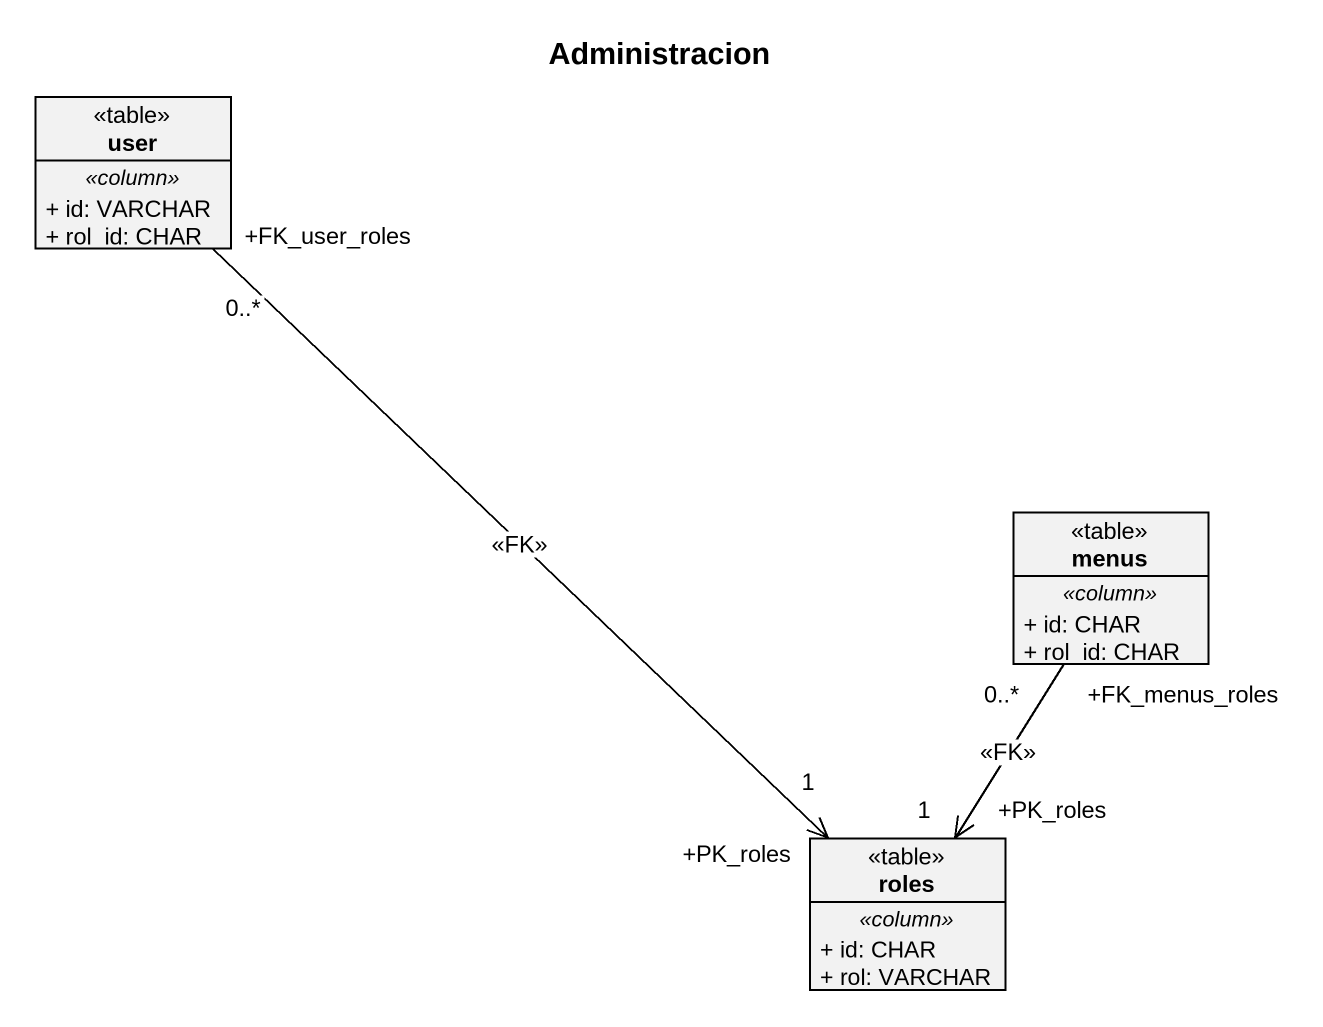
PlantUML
@startuml
title Administracion
hide circle
hide empty members
skinparam classAttributeIconSize 0
class user <<table>> {
  .. <<column>> ..
  + id: VARCHAR
  + rol_id: CHAR
}
class menus <<table>> {
  .. <<column>> ..
  + id: CHAR
  + rol_id: CHAR
}
class roles <<table>> {
  .. <<column>> ..
  + id: CHAR
  + rol: VARCHAR
}
user "+FK_user_roles\n0..*" --> "+PK_roles\n1" roles : <<FK>>
menus "+FK_menus_roles\n0..*" --> "+PK_roles\n1" roles : <<FK>>
@enduml
